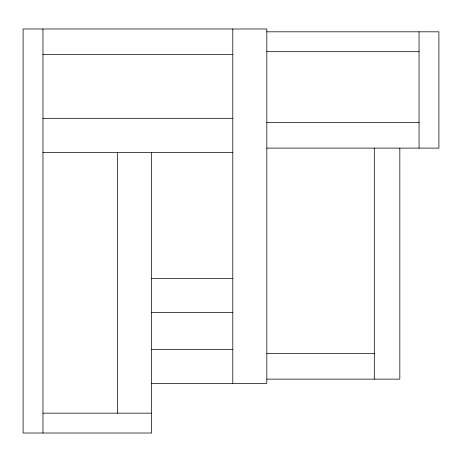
<?xml version="1.0" encoding="UTF-8"?>
<svg xmlns="http://www.w3.org/2000/svg" width="462" height="462" viewBox="0 0 462 462"><rect width="100%" height="100%" fill="white"/><g stroke="black" fill="none" stroke-linecap="round" stroke-linejoin="round"><path stroke-width="0.69" d="M266.828 31.82L438.9 31.82L438.9 148.111L266.828 148.111M266.828 51.675L419.046 51.675M42.954 54.51L232.796 54.51M42.954 118.33L232.796 118.33M266.828 122.58L419.046 122.58M42.954 152.362L232.796 152.362M151.657 278.453L232.796 278.453M151.657 312.485L232.796 312.485M151.657 349.341L232.796 349.341M266.828 353.597L374.301 353.597M266.828 379.123L399.832 379.123L399.832 148.111M151.657 383.379L266.828 383.379L266.828 28.985L23.1 28.985L23.1 433.015L151.657 433.015L151.657 152.362M42.954 413.161L151.657 413.161M419.046 31.82L419.046 148.111M374.301 148.111L374.301 379.123M232.796 28.985L232.796 383.379M117.619 152.362L117.619 413.161M42.954 28.985L42.954 433.015"/></g></svg>
